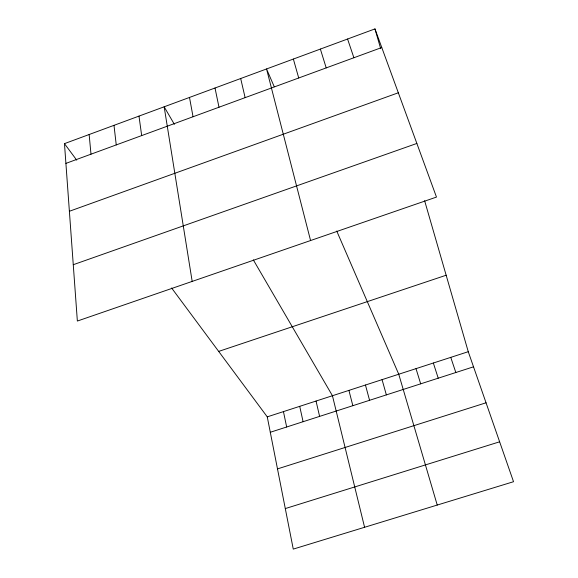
<?xml version="1.0" encoding="UTF-8"?>
<svg xmlns="http://www.w3.org/2000/svg" width="578" height="578" viewBox="0 0 578 578"><rect width="100%" height="100%" fill="white"/><g stroke="black" fill="none" stroke-linecap="round" stroke-linejoin="round"><path stroke-width="0.87" d="M64.469 143.64L374.963 28.9L436.477 197.076L77.358 321.05L64.469 143.64L76.715 160.142M65.906 163.386L381.776 47.519M69.382 211.273L398.329 92.776M73.269 264.71L416.861 143.445M218.679 351.402L446.158 275.229M171.615 287.996L267.26 416.861L468.259 351.699L424.613 200.696M270.287 432.272L473.519 366.82M277.491 468.903L486.047 402.794M285.294 508.575L499.63 441.802M174.368 124.328L164.159 106.8L192.178 281.414M253.301 259.847L332.444 395.728L364.581 527.28M274.254 86.758L266.545 68.963L310.574 240.542M336.736 231.041L398.748 374.233L437.235 505.056M468.259 351.699L513.531 481.712L293.263 549.1L267.26 416.861M347.573 39.022L353.895 57.749M450.761 357.37L455.832 372.514M433.348 363.013L438.218 378.185M320.371 49.072L326.209 67.901M416.008 368.634L420.683 383.835M374.963 28.9L380.678 48.668M293.364 59.057L298.718 77.987M382.065 379.638L386.357 394.89M365.455 385.02L369.566 400.301M348.917 390.388L352.84 405.684M316.043 401.038L319.605 416.384M240.686 78.521L245.123 97.646M299.715 406.334L303.096 421.702M283.451 411.608L286.659 426.998M215.009 88.008L218.997 107.233M189.497 97.436L193.045 116.749M138.987 116.099L141.675 135.592M113.989 125.339L116.25 144.919M89.149 134.522L90.992 154.181"/></g></svg>
